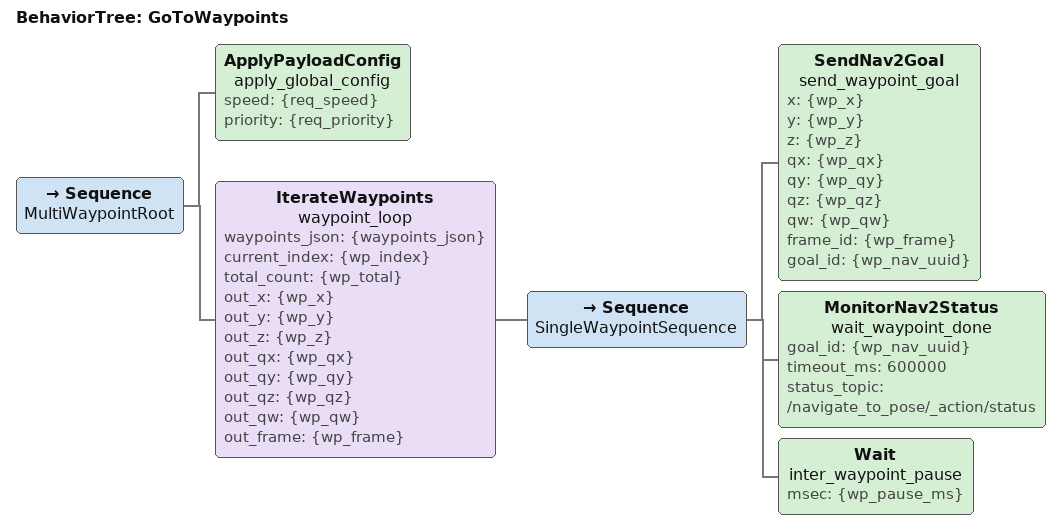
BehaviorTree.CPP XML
<root BTCPP_format="4">
  <BehaviorTree ID="GoToWaypoints">

    <Sequence name="MultiWaypointRoot">

      <!--
        Apply global payload config once before starting the route.
        req_speed / req_priority are injected by runner.cpp from JSON payload.
      -->
      <ApplyPayloadConfig name="apply_global_config"
                          speed="{req_speed}"
                          priority="{req_priority}"/>

      <IterateWaypoints name="waypoint_loop"
                        waypoints_json="{waypoints_json}"
                        current_index="{wp_index}"
                        total_count="{wp_total}"
                        out_x="{wp_x}"
                        out_y="{wp_y}"
                        out_z="{wp_z}"
                        out_qx="{wp_qx}"
                        out_qy="{wp_qy}"
                        out_qz="{wp_qz}"
                        out_qw="{wp_qw}"
                        out_frame="{wp_frame}">

        <!-- Child sequence executed once per waypoint -->
        <Sequence name="SingleWaypointSequence">

          <!-- Send current waypoint coordinates to Nav2 -->
          <SendNav2Goal name="send_waypoint_goal"
                        x="{wp_x}"
                        y="{wp_y}"
                        z="{wp_z}"
                        qx="{wp_qx}"
                        qy="{wp_qy}"
                        qz="{wp_qz}"
                        qw="{wp_qw}"
                        frame_id="{wp_frame}"
                        goal_id="{wp_nav_uuid}"/>

          <!-- Wait until Nav2 reaches this waypoint -->
          <MonitorNav2Status name="wait_waypoint_done"
                             goal_id="{wp_nav_uuid}"
                             timeout_ms="600000"
                             status_topic="/navigate_to_pose/_action/status"/>

          <!-- Brief pause between waypoints (configurable via BB key wp_pause_ms) -->
          <Wait name="inter_waypoint_pause"
                msec="{wp_pause_ms}"/>

        </Sequence>
      </IterateWaypoints>

    </Sequence>
  </BehaviorTree>
</root>
